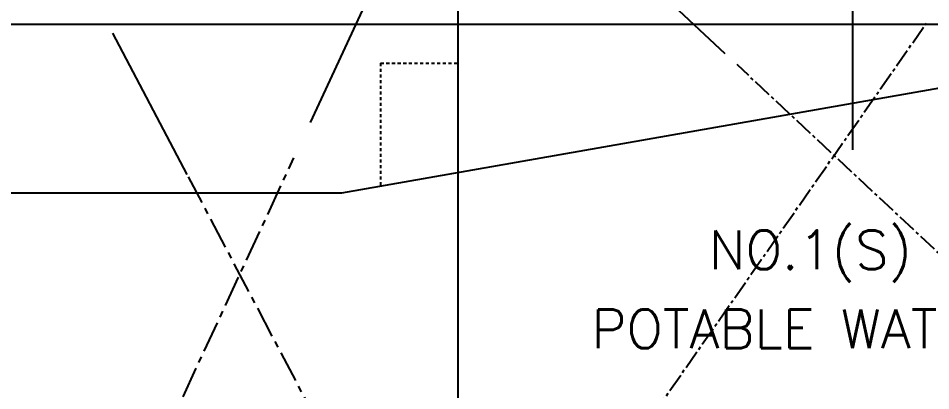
# Model space of a CAD drawing. Header units: millimetres. Extents: x 1638 to 3309, y -435 to 1865.
# Drawn here: x 2369.79 to 2406.12, y -397.37 to -382.56 of the extents above; entities that cross this region are included whole.
import ezdxf

# ---------------------------------------------------------------- set-up
doc = ezdxf.new("R2010")
doc.units = ezdxf.units.MM
for name, pattern in [('CENTER', [2, 1.25, -0.25, 0.25, -0.25]), ('CENTER2', [1.125, 0.75, -0.125, 0.125, -0.125]), ('HIDDEN', [9.525, 6.35, -3.175]), ('HIDDEN2', [0.1875, 0.125, -0.0625])]:
    doc.linetypes.add(name, pattern=pattern)
doc.layers.add('ballast', color=1, linetype='HIDDEN', lineweight=25)
doc.layers.add('RED-1', color=1, linetype='Continuous')
doc.layers.add('Ref-1', color=6, linetype='CENTER')
doc.styles.add('ROMANS', font='ROMANS.SHX')

# ---------------------------------------------------------------- blocks, each defined once
blk = doc.blocks.new('EXISTING BALLAST SYSTEM')
at = {"color": 8, "linetype": 'HIDDEN'}
for p, q in [((2387.307, -388.278), (2387.307, -359.81)), ((2397.943, -383.969), (2387.307, -374.044))]:
    blk.add_line(p, q, dxfattribs=at)
at = {"color": 8, "linetype": 'Continuous'}
for p, q in [((2403.019, -387.796), (2403.019, -360.404)), ((2408.942, -382.801), (2366.188, -382.801)), ((2387.307, -409.354), (2387.307, -388.163))]:
    blk.add_line(p, q, dxfattribs=at)
at = {"color": 8, "linetype": 'CENTER2'}
for p, q in [((2387.362, -409.354), (2405.949, -382.752)), ((2412.033, -397.118), (2398.409, -384.404))]:
    blk.add_line(p, q, dxfattribs=at)
at = {"color": 8, "linetype": 'HIDDEN2'}
for q in [(2384.217, -389.226), (2387.307, -384.346)]:
    blk.add_line((2384.217, -384.346), q, dxfattribs=at)
at = {"layer": 'RED-1', "color": 8}
for p, q in [((2382.671, -389.498), (2412.033, -384.346)), ((2368.763, -389.498), (2382.671, -389.498))]:
    blk.add_line(p, q, dxfattribs=at)
at = {"layer": 'Ref-1', "color": 8, "linetype": 'HIDDEN'}
for p, q in [((2376.518, -388.766), (2368.763, -374.044)), ((2381.421, -386.707), (2387.307, -374.044))]:
    blk.add_line(p, q, dxfattribs=at)
at = {"layer": 'Ref-1', "color": 8}
for p, q in [((2368.763, -413.936), (2380.769, -388.108)), ((2387.362, -409.354), (2376.573, -388.871))]:
    blk.add_line(p, q, dxfattribs=at)
at = {"color": 8, "linetype": 'Continuous', "style": 'ROMANS'}
for s, height, p in [('NO.1(S)', 1.5454, (2397.286, -392.543)), ('POTABLE WATER', 1.54536, (2392.613, -395.681))]:
    blk.add_text(s, height=height, dxfattribs=at).set_placement(p)

msp = doc.modelspace()

# ---------------------------------------------------------------- block references
at = {"layer": 'ballast'}
msp.add_blockref('EXISTING BALLAST SYSTEM', (0, 0), dxfattribs=at)

doc.saveas('drawing.dxf')
